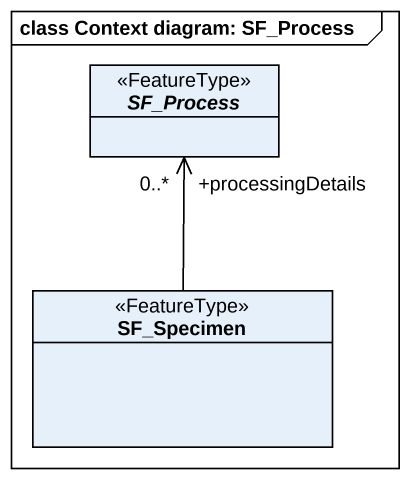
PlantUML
@startuml
mainframe class Context diagram: SF_Process
hide circle
hide empty members
abstract class SF_Process <<FeatureType>>
class SF_Specimen <<FeatureType>>
SF_Specimen -up-> "+processingDetails\n0..*" SF_Process
@enduml
